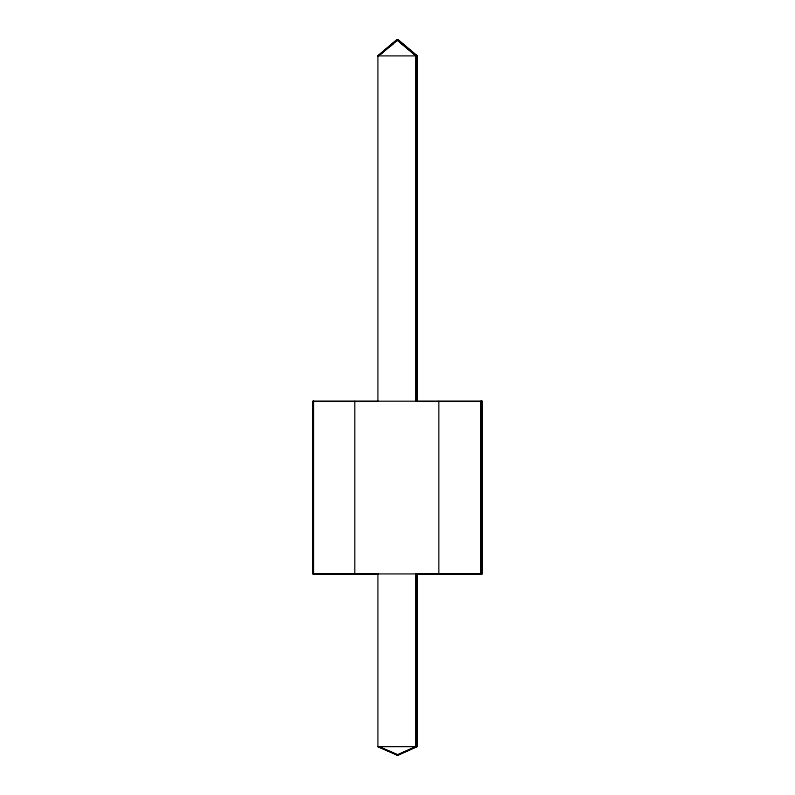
<?xml version="1.0" encoding="UTF-8"?>
<svg xmlns="http://www.w3.org/2000/svg" width="795" height="795" viewBox="0 0 795 795"><rect width="100%" height="100%" fill="white"/><g stroke="black" fill="none" stroke-linecap="round" stroke-linejoin="round"><path stroke-width="1.19" d="M377.883 401.236L377.883 55.869L396.824 39.75L415.874 55.869L415.874 401.236M378.072 55.869L397.013 39.75L416.56 56.057L397.5 39.939M378.261 55.869L397.212 39.75L416.451 55.869L416.53 401.425M380.258 54.328L397.5 39.75L416.739 55.869L416.739 401.236M380.368 54.527L383.975 51.456M385.784 49.916L397.878 39.75L416.928 55.869L416.928 401.236M390.852 45.891L393.565 43.586M396.268 41.28L398.076 39.75L417.117 55.869L417.117 401.236M397.093 755.061L415.874 746.594L415.874 573.91M397.291 755.061L416.252 746.594L416.252 573.91M397.669 755.061L416.739 746.594L416.739 573.91M377.883 573.91L377.883 746.594L397.768 755.25L417.117 746.594L417.117 573.91M377.883 55.869L415.874 55.869M313.508 401.425L377.824 401.425M416.043 401.425L481.591 401.425M377.824 574.109L313.508 574.109L313.508 401.236M416.043 574.109L481.591 574.109L481.591 401.236M377.883 746.594L415.874 746.594M416.53 746.793L416.54 573.91L416.451 746.594M381.193 747.588L397.212 754.564M379.583 747.091L396.834 754.564M378.072 746.594L397.768 755.25M481.969 401.236L481.969 573.91M481.78 401.236L481.78 573.91M481.492 401.236L481.492 573.91M481.303 401.236L481.303 573.91M481.104 401.236L481.104 573.91M480.915 401.236L480.915 573.91M438.8 401.236L438.8 573.91M416.928 573.91L416.928 746.594M416.451 55.869L416.451 401.236M416.252 55.869L416.252 401.236M416.063 55.869L416.063 401.236M416.063 573.91L416.063 746.594M354.759 401.236L354.759 573.91M313.409 401.236L313.409 573.91M313.22 401.236L313.22 573.91M313.031 401.236L313.031 573.91M482.158 401.236L312.842 401.236L312.842 573.91L482.158 573.91L482.158 401.236"/></g></svg>
